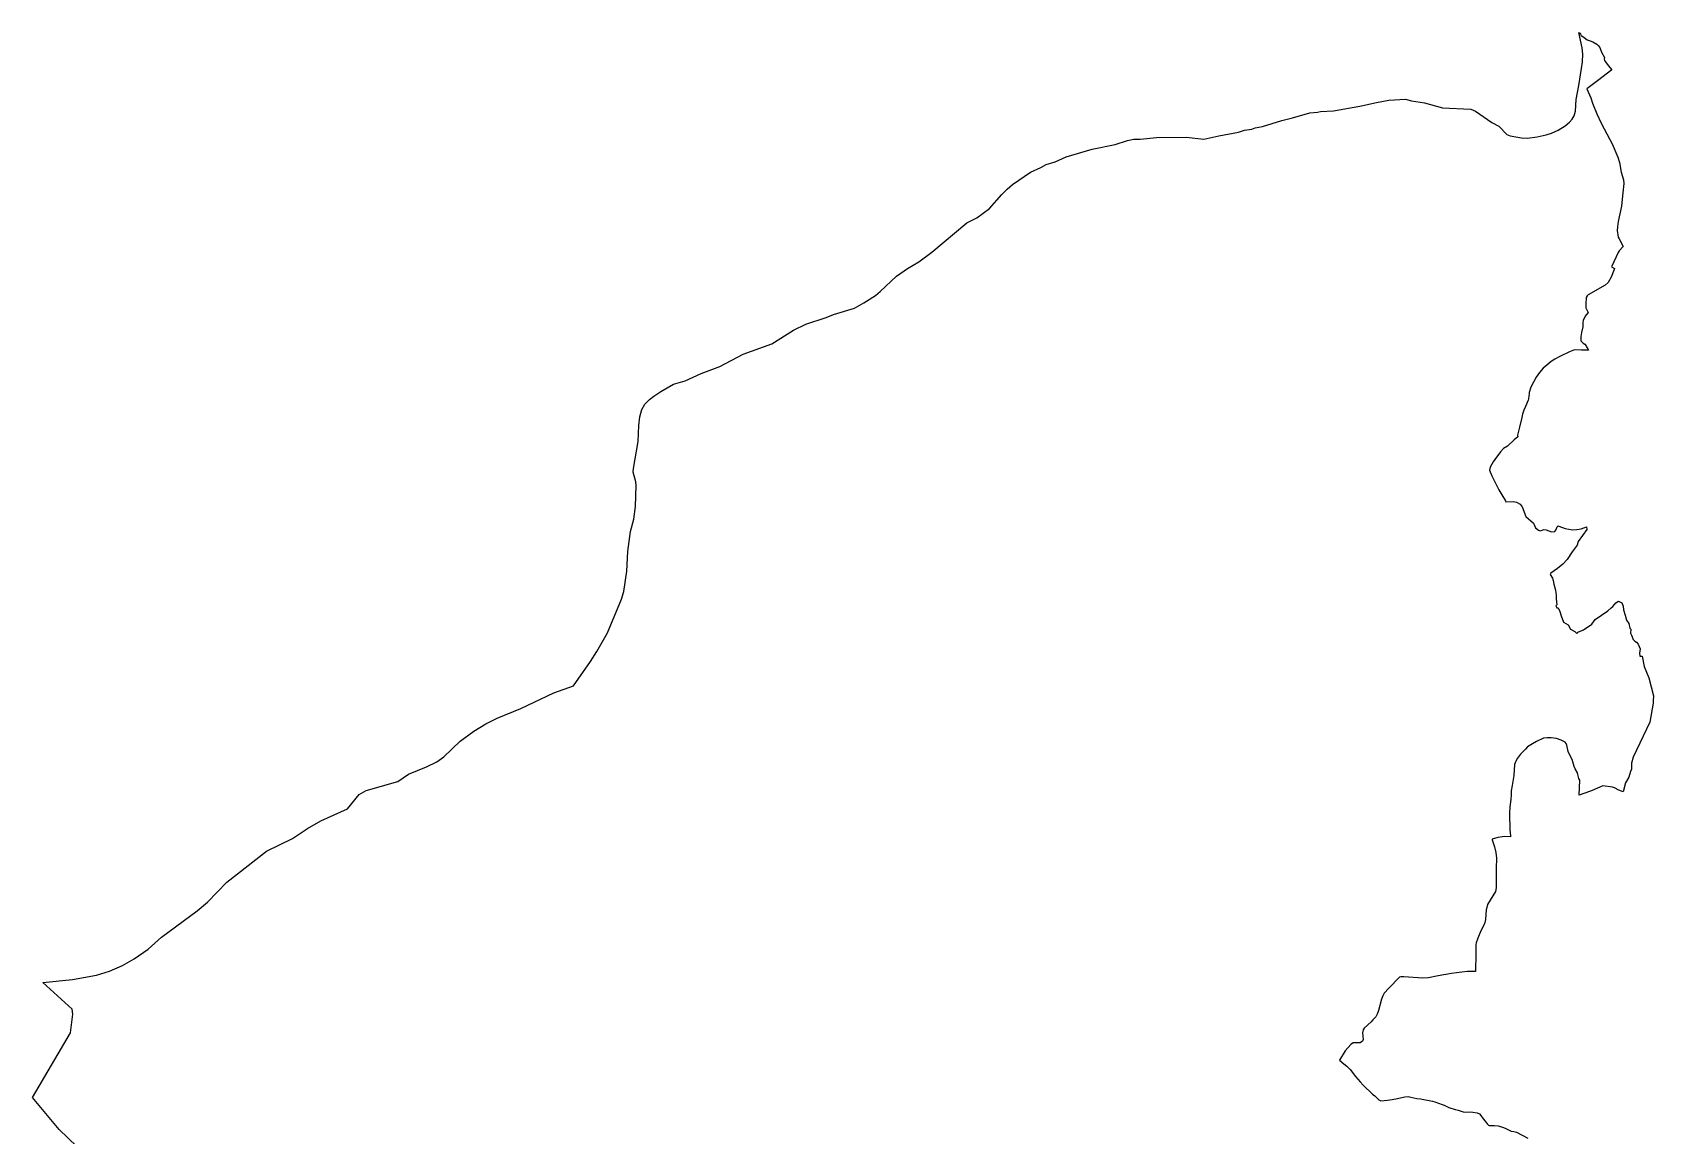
# Model space of a CAD drawing. Extents: x 1197813 to 1207132, y 6150159 to 6157836.
# Drawn here: x 1202486 to 1206602, y 6155034 to 6157836 of the extents above; entities that cross this region are included whole.
import ezdxf

# ---------------------------------------------------------------- set-up
doc = ezdxf.new("R2010")
doc.units = 0
doc.linetypes.add('CONTINU', pattern=[0])
doc.layers.add('1SECTION', color=7, linetype='CONTINU')

msp = doc.modelspace()

# ---------------------------------------------------------------- linework, layer by layer
at = {"layer": '1SECTION'}
msp.add_lwpolyline([(1202622.1, 6154984.81), (1202554.06, 6155049.74), (1202486.29, 6155131.1), (1202583.13, 6155295.29), (1202588.9, 6155342.75), (1202587.01, 6155355.35), (1202512.93, 6155423.36), (1202588.26, 6155430.26), (1202649.24, 6155442.07), (1202681.76, 6155452.07), (1202715.3, 6155465.91), (1202744.5, 6155482.77), (1202779.8, 6155507.66), (1202814.3, 6155537.94), (1202904.53, 6155604.77), (1202930.85, 6155627.18), (1202979.55, 6155678.12), (1203080.35, 6155756.79), (1203146.41, 6155788.46), (1203184.69, 6155814.29), (1203218.78, 6155833.62), (1203286.64, 6155864.09), (1203316.19, 6155900.42), (1203334.04, 6155910.49), (1203413.78, 6155933.82), (1203441.16, 6155951.89), (1203486.85, 6155970.88), (1203512.68, 6155983.36), (1203530.95, 6155996.54), (1203571.92, 6156035.99), (1203607.02, 6156061.8), (1203637.08, 6156080.44), (1203666.53, 6156094.27), (1203726.02, 6156119.22), (1203810.48, 6156158.64), (1203859.99, 6156176.94), (1203903.12, 6156238.01), (1203919.62, 6156264.13), (1203946.33, 6156311), (1203982.2, 6156396.5), (1203987.64, 6156416.05), (1203995.49, 6156468.21), (1203998.39, 6156517.74), (1204004.98, 6156568.52), (1204013.45, 6156600.26), (1204017.83, 6156631.99), (1204019.29, 6156685.28), (1204018.1, 6156695.04), (1204011.92, 6156719.04), (1204012.41, 6156728.96), (1204024.47, 6156797.49), (1204026.08, 6156837.49), (1204028.53, 6156860.19), (1204033.73, 6156878.7), (1204041.43, 6156891.98), (1204052.99, 6156903.9), (1204063.83, 6156912.34), (1204081.86, 6156924.49), (1204114, 6156942.63), (1204143.87, 6156951.71), (1204184.46, 6156969.51), (1204231.34, 6156987.98), (1204290.56, 6157019.17), (1204363.98, 6157045.24), (1204418.86, 6157080.03), (1204450.26, 6157095.03), (1204501.26, 6157111.76), (1204519.88, 6157119.41), (1204573.61, 6157136.21), (1204597.23, 6157149.8), (1204626.53, 6157167.99), (1204638.46, 6157178.32), (1204679.87, 6157216.79), (1204707.87, 6157236.68), (1204736.4, 6157253.53), (1204769.88, 6157277.87), (1204858.98, 6157352.84), (1204884.39, 6157365.4), (1204916.25, 6157388.61), (1204947.27, 6157424.7), (1204961.01, 6157438.55), (1204974.96, 6157449.84), (1205020.54, 6157481.27), (1205046.66, 6157493.2), (1205059.79, 6157500.88), (1205083.17, 6157507.86), (1205111.11, 6157520.43), (1205176.78, 6157539.59), (1205234.93, 6157551.86), (1205266.27, 6157561.67), (1205282.74, 6157565.55), (1205298.4, 6157565.55), (1205340.54, 6157569.24), (1205415.3, 6157569.8), (1205460.3, 6157564.8), (1205498.19, 6157573.24), (1205548.32, 6157582.61), (1205563.31, 6157587.68), (1205582.17, 6157590.96), (1205590.81, 6157594.24), (1205609.36, 6157597.27), (1205658.39, 6157612.97), (1205685.58, 6157619.18), (1205729.54, 6157631.97), (1205748.68, 6157633.53), (1205756.36, 6157635.74), (1205789.71, 6157637.31), (1205856.67, 6157648.78), (1205898.6, 6157658.68), (1205929.92, 6157664.14), (1205972.28, 6157666.71), (1205987.25, 6157662.45), (1206020.3, 6157657.12), (1206066.38, 6157645.15), (1206138.14, 6157641.66), (1206149.68, 6157635.88), (1206191.79, 6157607.72), (1206209.19, 6157597.86), (1206229.57, 6157577.16), (1206238.27, 6157573.6), (1206266.52, 6157568.46), (1206282.28, 6157568.08), (1206306.8, 6157571.22), (1206329.9, 6157576.1), (1206343.42, 6157580.52), (1206360.22, 6157587.8), (1206377.8, 6157599.09), (1206388.54, 6157607.9), (1206395.62, 6157615.54), (1206400.84, 6157624.74), (1206404.05, 6157635.91), (1206405.45, 6157665.72), (1206412.22, 6157701.12), (1206419.18, 6157744.37), (1206421.8, 6157761.93), (1206422.58, 6157781.05), (1206420.54, 6157796.93), (1206412.19, 6157836.31), (1206415.02, 6157834.51), (1206416.39, 6157831.59), (1206418.75, 6157828.73), (1206424.96, 6157823.83), (1206429.84, 6157820.08), (1206433.85, 6157817.73), (1206441.52, 6157814.83), (1206448.28, 6157812.56), (1206458.21, 6157806.57), (1206461.55, 6157803.1), (1206465.56, 6157798.2), (1206470.25, 6157786.28), (1206477.47, 6157772.38), (1206476.95, 6157768.06), (1206477.52, 6157765.31), (1206480.41, 6157761.92), (1206486.94, 6157752.59), (1206496.32, 6157741.63), (1206459.6, 6157713), (1206433.07, 6157693.09), (1206442.57, 6157669.71), (1206447.26, 6157656.47), (1206457.78, 6157629.39), (1206469.05, 6157606.03), (1206490.96, 6157564.47), (1206496.97, 6157552.88), (1206511.06, 6157519.17), (1206515.67, 6157505.63), (1206519.75, 6157481.47), (1206525.63, 6157461.59), (1206526.72, 6157452.42), (1206524.43, 6157428.62), (1206521.88, 6157404.69), (1206520.44, 6157395.23), (1206512.52, 6157356.26), (1206510.43, 6157342.61), (1206509.59, 6157332.73), (1206512.72, 6157316.38), (1206514.44, 6157312.24), (1206524.94, 6157292.64), (1206515.18, 6157281.92), (1206512.03, 6157277.66), (1206496.55, 6157242.89), (1206495.47, 6157240.86), (1206503.08, 6157236.97), (1206502.31, 6157234.46), (1206494.67, 6157214.38), (1206486.92, 6157200.87), (1206479.18, 6157194.26), (1206436.53, 6157169.77), (1206433.23, 6157167.09), (1206430.93, 6157162.83), (1206430.34, 6157146.07), (1206430.56, 6157136.75), (1206433.82, 6157129.76), (1206435.85, 6157125.17), (1206428.83, 6157115.62), (1206423.85, 6157104.87), (1206422.84, 6157099.7), (1206422.82, 6157088.77), (1206419.6, 6157073.85), (1206417.6, 6157063.57), (1206417.77, 6157053.31), (1206423.69, 6157046.99), (1206427.86, 6157044.04), (1206430.66, 6157040.58), (1206432.24, 6157037.42), (1206435.37, 6157032.45), (1206437.12, 6157029.46), (1206419.12, 6157029.22), (1206401.21, 6157029.8), (1206388.61, 6157024.6), (1206364.02, 6157013.1), (1206351.8, 6157006.28), (1206342.5, 6157000.26), (1206330.88, 6156991.42), (1206321.66, 6156983.59), (1206312.73, 6156972.19), (1206304.27, 6156960.75), (1206290.67, 6156935.39), (1206286.46, 6156921.38), (1206286.26, 6156919.19), (1206284.67, 6156905.86), (1206283.65, 6156902.25), (1206276.73, 6156886.44), (1206272.98, 6156876.49), (1206269.73, 6156866.59), (1206267.75, 6156858.34), (1206262.17, 6156833.68), (1206257.06, 6156813.15), (1206257.4, 6156809.43), (1206248.07, 6156801.1), (1206230.94, 6156785.67), (1206221, 6156779.29), (1206213.87, 6156771.37), (1206199.02, 6156751.18), (1206195.01, 6156745.24), (1206191.59, 6156739.36), (1206188.43, 6156733.5), (1206186.15, 6156728.29), (1206185.66, 6156724.78), (1206187.45, 6156719.9), (1206191.94, 6156709.73), (1206206.07, 6156681.01), (1206209.42, 6156674.77), (1206216.57, 6156661.99), (1206226.05, 6156646.27), (1206226.8, 6156644.38), (1206245.88, 6156645.22), (1206254.38, 6156642.97), (1206263.88, 6156637.61), (1206268.89, 6156630.89), (1206278.3, 6156606.94), (1206297.45, 6156589.41), (1206302.56, 6156577.71), (1206310.22, 6156572.08), (1206314.95, 6156570.47), (1206323.89, 6156573.31), (1206329.45, 6156573.12), (1206342.74, 6156567.94), (1206351.32, 6156568.62), (1206354.26, 6156571.77), (1206357.24, 6156580.68), (1206360.37, 6156583.29), (1206361.76, 6156582.56), (1206377.73, 6156575.94), (1206396.75, 6156573.16), (1206407.64, 6156573.57), (1206418.12, 6156575.51), (1206431.84, 6156580.42), (1206433.13, 6156573.6), (1206410.7, 6156542.87), (1206408.08, 6156534.08), (1206395.77, 6156516.65), (1206382.47, 6156497.9), (1206371.44, 6156485.62), (1206357.86, 6156474.74), (1206341.6, 6156463.19), (1206339.53, 6156459.8), (1206345.39, 6156450.17), (1206347.45, 6156444.35), (1206349.03, 6156434.76), (1206353.49, 6156419.7), (1206354.84, 6156406), (1206355.16, 6156397.59), (1206356.77, 6156382.12), (1206354.35, 6156380.18), (1206356.52, 6156374.74), (1206359.64, 6156374.46), (1206364.25, 6156365.2), (1206367.78, 6156354.23), (1206373.79, 6156338.72), (1206385.08, 6156331.58), (1206391.57, 6156320.88), (1206402.02, 6156314.54), (1206406.78, 6156310.63), (1206410.08, 6156311.42), (1206410.05, 6156313.17), (1206424.65, 6156319.03), (1206445.25, 6156333.27), (1206453.83, 6156345.2), (1206485.91, 6156366.78), (1206494.73, 6156374.34), (1206499.07, 6156378.5), (1206506.19, 6156387.02), (1206513.02, 6156391.77), (1206521.26, 6156387.05), (1206524.67, 6156378.97), (1206525.94, 6156369.51), (1206530, 6156356.09), (1206533.32, 6156343.43), (1206539.64, 6156334.78), (1206541.74, 6156322.97), (1206544.86, 6156320.35), (1206543.87, 6156310.78), (1206546.44, 6156305.03), (1206550.73, 6156294.35), (1206554.89, 6156290.41), (1206558.83, 6156287.4), (1206563.35, 6156282.37), (1206568.14, 6156270.79), (1206566.41, 6156259.95), (1206566.97, 6156251.69), (1206572.92, 6156252.34), (1206578.28, 6156225.59), (1206590.16, 6156196.88), (1206602.21, 6156151.33), (1206601.35, 6156138.59), (1206601.15, 6156132.25), (1206592.57, 6156084), (1206550.51, 6155995.82), (1206545.78, 6155980.51), (1206546.46, 6155972.6), (1206545.76, 6155964.73), (1206543.28, 6155958.83), (1206539.52, 6155944.32), (1206531.03, 6155930.23), (1206525.08, 6155907.48), (1206514.08, 6155911.71), (1206502.66, 6155917.29), (1206497.51, 6155918.89), (1206473.26, 6155922.73), (1206446.02, 6155910.64), (1206439.51, 6155907.9), (1206413.47, 6155898.98), (1206414.88, 6155936.6), (1206412.69, 6155941.19), (1206409.99, 6155951.67), (1206408.79, 6155955.58), (1206402.76, 6155965.9), (1206400.33, 6155972.11), (1206395.14, 6155989.28), (1206387.24, 6156005.64), (1206385.48, 6156010.16), (1206381.77, 6156025.64), (1206380.34, 6156029.93), (1206377.44, 6156033.51), (1206367.76, 6156038.23), (1206355.67, 6156042.85), (1206342, 6156044.77), (1206331.91, 6156044.42), (1206322.85, 6156043.67), (1206304.73, 6156035.45), (1206294.55, 6156029.48), (1206282.49, 6156021.34), (1206276.93, 6156016.09), (1206264.56, 6156003.18), (1206256.65, 6155992.82), (1206252.29, 6155985.08), (1206249, 6155976.87), (1206247.66, 6155948.45), (1206242.93, 6155923.84), (1206240.83, 6155909.47), (1206240.72, 6155899.97), (1206239.77, 6155888.26), (1206237.23, 6155869.18), (1206236.59, 6155852.69), (1206237.46, 6155810.47), (1206239.04, 6155795.65), (1206238.98, 6155793.45), (1206224.68, 6155793.55), (1206206.42, 6155791.08), (1206192.6, 6155787.05), (1206192.66, 6155785.1), (1206197.95, 6155767.69), (1206201.42, 6155753.15), (1206203.22, 6155738.64), (1206202.86, 6155713.36), (1206202.15, 6155697.53), (1206202.3, 6155684.12), (1206202.6, 6155676.99), (1206202.56, 6155663.72), (1206200.97, 6155654.47), (1206180.98, 6155621.41), (1206178.47, 6155613.79), (1206177.08, 6155607.37), (1206175.76, 6155583.37), (1206172.56, 6155572.2), (1206163.68, 6155554.09), (1206155.77, 6155535.98), (1206152.03, 6155523.86), (1206151.22, 6155518.52), (1206150.81, 6155496.46), (1206150.1, 6155450.81), (1206129.46, 6155450.82), (1206115.8, 6155449.3), (1206101.65, 6155447.49), (1206089.13, 6155445.75), (1206055.13, 6155440.14), (1206030.77, 6155434.85), (1206016.13, 6155434.17), (1205967.88, 6155437.07), (1205960.8, 6155437.6), (1205956.95, 6155436.44), (1205930.47, 6155408.56), (1205918.6, 6155395.72), (1205914.54, 6155388.95), (1205911.59, 6155380.98), (1205903.86, 6155351.72), (1205900.52, 6155342.87), (1205896.85, 6155335.98), (1205889.81, 6155327.81), (1205885.26, 6155323.17), (1205867.22, 6155306.71), (1205864.59, 6155302.79), (1205862.84, 6155295.02), (1205865.05, 6155278.62), (1205863.49, 6155273.91), (1205856.96, 6155269.87), (1205850.48, 6155269.98), (1205839.88, 6155269.56), (1205833.28, 6155265.61), (1205819.55, 6155249.81), (1205804.96, 6155225.82), (1205804.68, 6155225.38), (1205816.03, 6155216.74), (1205823.07, 6155210.78), (1205831.66, 6155201.95), (1205845.59, 6155184.21), (1205857.27, 6155170.38), (1205865.3, 6155162.48), (1205888.88, 6155139.78), (1205894.09, 6155135.08), (1205904.26, 6155125.37), (1205910.03, 6155122.12), (1205926.67, 6155123.96), (1205938.49, 6155125.55), (1205951.97, 6155128.81), (1205970.6, 6155132.3), (1205979.11, 6155133.1), (1205985.68, 6155132.07), (1206000.78, 6155128.55), (1206010.56, 6155127.25), (1206040.6, 6155121.87), (1206046.75, 6155120.11), (1206065.65, 6155113.58), (1206070.95, 6155111.23), (1206082.13, 6155105.29), (1206098.4, 6155100.86), (1206106.37, 6155098.38), (1206118.52, 6155094.87), (1206123.74, 6155094.04), (1206137.25, 6155094.27), (1206143.43, 6155093.81), (1206154.53, 6155091.95), (1206159.83, 6155089.52), (1206163.67, 6155085.55), (1206169.74, 6155076.7), (1206175.01, 6155070.56), (1206179.96, 6155064.01), (1206182.8, 6155060.96), (1206184.61, 6155060.2), (1206198.01, 6155060.14), (1206207.27, 6155059.13), (1206221.35, 6155054.63), (1206226.84, 6155052.45), (1206240.86, 6155045.66), (1206247.72, 6155044.24), (1206253.89, 6155042.76), (1206282.97, 6155027.7)], dxfattribs=at)

doc.saveas('drawing.dxf')
